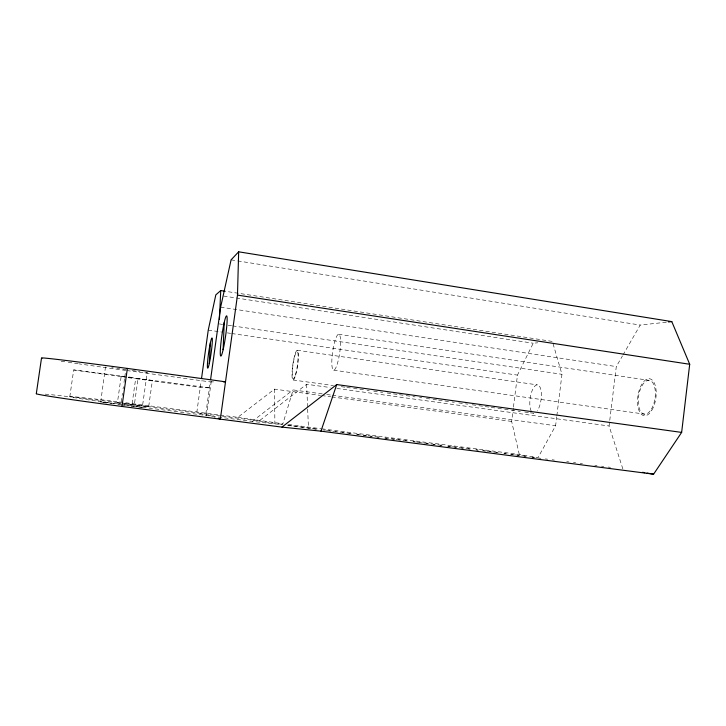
<?xml version="1.0" encoding="UTF-8"?>
<svg xmlns="http://www.w3.org/2000/svg" width="726" height="726" viewBox="0 0 726 726"><rect width="100%" height="100%" fill="white"/><g stroke="black" fill="none" stroke-linecap="round" stroke-linejoin="round"><path stroke-width="0.54" stroke-dasharray="3.63 2.72" d="M622.854 468.942L609.078 425.999L616.292 366.594L622.418 355.967M321.963 428.839L519.29 454.458L537.93 457.779L555.608 425.745L556.715 416.797M556.851 415.68L561.969 374.298L552.395 341.429L226.34 291.435M519.29 454.458L511.648 421.425L513.309 408.193M513.445 407.086L517.466 375.115L533.211 343.226L537.73 342.799M213.526 381.876L210.259 381.894L205.794 414.065L215.15 417.341M211.284 381.214L206.529 415.517L196.855 412.005L201.22 380.633M120.652 404.364A63.162 1.134 7.4 0 1 70.032 396.559A63.162 1.134 7.4 0 1 132.132 403.592L135.662 378.673L200.285 387.375L210.349 387.956L127.767 377.166M124.772 404.917A63.162 1.134 7.4 0 0 134.138 406.143L138.094 378.219M138.593 407.095L142.305 407.331L147.26 372.32M123.974 403.847L148.658 406.814L152.369 380.551L134.637 378.074M100.696 402.004L105.533 366.639L106.513 366.684M120.443 403.32L117.403 402.758L121.169 376.349L124.237 376.712M121.206 401.977L121.977 396.532M122.131 395.443L122.449 393.265M123.066 388.909L123.375 386.731M124.001 382.375L124.618 378.028M124.772 376.939L125.553 371.494M69.814 396.677L73.689 369.924L132.894 377.52M73.689 369.924L126.415 377.42M322.253 393.891L293.086 389.907L282.614 424.683L252.212 421.434L134.138 406.143M622.972 355.005L640.214 325.066L666.35 322.208M252.212 421.434L293.086 389.907M222.446 416.225L259.082 420.98L306.626 384.272L330.149 387.521M132.132 403.592L237.801 417.323L274.51 389.127L320.593 395.407M117.403 402.758L120.362 402.975M100.478 401.914L120.289 404.083M152.369 380.551L134.11 378.192M146.915 372.311L144.755 372.102M131.215 406.261L134.02 406.587M125.834 403.602L148.658 406.814M138.367 371.322L140.018 371.53M124.917 405.489L118.256 404.627M288.231 425.409L317.48 429.202M323.106 429.928L325.348 430.219M326.473 430.364L338.851 431.97M339.977 432.115L345.594 432.841M346.719 432.986L352.346 433.721M356.847 434.302L366.966 435.618M368.091 435.763L373.718 436.489M374.843 436.635L380.469 437.361M384.962 437.95L395.089 439.257M396.214 439.402L401.832 440.137M402.957 440.283L408.584 441.009M413.085 441.589L415.336 441.889M416.461 442.034L423.204 442.905M424.329 443.051L429.955 443.777M431.081 443.922L436.707 444.657M437.823 444.802L443.45 445.528M447.951 446.118L451.327 446.554M452.452 446.699L458.07 447.425M459.195 447.57L464.822 448.305M465.947 448.45L471.573 449.176M476.065 449.757L478.316 450.047M482.817 450.637L486.193 451.073M487.318 451.218L499.688 452.824M504.189 453.405L506.439 453.696M510.941 454.276L514.307 454.712M515.433 454.866L527.811 456.463M532.303 457.053L534.554 457.344M287.142 425.082L316.327 429.211M328.678 430.817L330.92 431.108M335.412 431.689L337.663 431.979M342.155 432.56L344.396 432.85M348.888 433.431L351.13 433.721M356.747 434.457L358.989 434.747M363.481 435.328L365.732 435.618M370.224 436.199L372.465 436.489M376.957 437.07L379.208 437.361M384.816 438.087L387.067 438.386M391.559 438.967L393.801 439.257M398.293 439.838L400.534 440.128M405.026 440.709L407.277 441M412.885 441.726L415.136 442.016M419.628 442.606L421.87 442.896M426.362 443.477L428.612 443.767M433.095 444.348L435.346 444.639M439.838 445.219L442.08 445.51M447.697 446.245L449.938 446.535M454.431 447.116L456.681 447.407M461.173 447.987L463.415 448.278M467.907 448.859L470.158 449.149M475.766 449.875L478.017 450.165M482.509 450.755L484.75 451.046M489.242 451.626L491.484 451.917M495.976 452.498L498.227 452.788M503.835 453.514L506.086 453.804M510.578 454.394L512.819 454.685M517.311 455.266L519.562 455.556M524.045 456.137L526.296 456.427M531.913 457.153L534.154 457.444M538.647 458.024L540.888 458.324M545.38 458.905L547.631 459.195M552.123 459.776L554.365 460.066M566.716 461.663L568.966 461.954M573.449 462.544L575.7 462.834M580.192 463.415L582.433 463.705M594.785 465.302L597.035 465.593M601.527 466.174L603.769 466.473M608.261 467.054L610.502 467.344M135.599 370.968L130.526 370.305M237.801 417.323L282.723 423.739M288.331 424.474L320.847 428.694M122.168 403.211L221.339 416.08M121.36 404.219L142.305 407.331M321.718 395.552L330.702 396.777M331.827 396.931L511.648 421.425M126.814 370.55L210.259 381.894M128.266 377.674L135.662 378.673M336.873 388.446L609.078 425.999M326.745 394.508L331.228 395.116M332.354 395.271L555.608 425.745M123.075 369.289L126.279 369.734M131.769 377.874L127.486 377.284M293.15 379.997L333.434 385.579M341.265 386.659L345.748 387.285M346.865 387.439L352.464 388.21M353.58 388.365L365.886 390.071M367.002 390.225L369.244 390.534M373.718 391.151L379.317 391.931M380.433 392.085L382.675 392.394M387.149 393.011L398.338 394.563M399.454 394.717L405.054 395.488M406.17 395.643L411.769 396.414M412.885 396.577L415.127 396.886M419.601 397.503L421.842 397.812M426.316 398.429L431.906 399.209M433.032 399.364L437.506 399.981M438.622 400.135L450.937 401.841M452.053 401.995L454.285 402.304M458.768 402.921L464.359 403.701M465.484 403.856L467.716 404.164M472.19 404.781L477.79 405.553M478.906 405.707L490.095 407.259M491.221 407.413L496.811 408.184M497.927 408.348L503.526 409.119M504.643 409.273L510.242 410.045M511.358 410.199L516.957 410.98M518.074 411.134L520.315 411.442M524.789 412.059L529.263 412.677M530.379 412.831L533.737 413.303A14.338 5.499 -82.1 0 1 532.385 412.713M333.733 370.187L644.652 414.138M116.968 368.436L119.944 368.853M110.007 403.493L111.904 403.765M297.179 350.25L537.285 384.871M124.092 376.803L121.169 376.349M208.253 330.103L221.693 332.063M227.302 332.88L230.659 333.37M231.785 333.533L517.466 375.115M259.082 420.98L282.65 424.42M219.234 323.914L222.592 324.413M228.191 325.23L231.558 325.729M232.674 325.892L561.969 374.298M111.74 367.674L113.383 367.919M338.534 334.259L648.717 380.288M220.631 307.162L616.292 366.594M223.644 296.054L533.211 343.226M106.522 402.994L102.665 402.385M231.086 259.854L236.676 260.743M237.792 260.915L640.214 325.066M146.425 372.12L147.097 372.256M306.626 384.272L307.615 407.921M307.661 409.047L308.468 428.195M274.51 389.127L274.882 422.723M45.139 394.136A84.615 1.615 7.4 0 1 121.051 403.066M125.707 370.405A84.479 1.089 7.7 0 1 79.225 363.898M78.181 363.753A84.479 1.089 7.7 0 1 66.565 362.047M64.796 361.784A84.479 1.089 7.7 0 1 60.585 361.149M531.25 411.206A14.338 5.499 -82.1 0 1 532.412 389.971A14.338 5.499 -82.1 0 1 540.843 389.608A14.338 5.499 -82.1 0 1 537.24 410.943M651.367 409.174A17.07 8.258 -81.5 0 0 650.814 380.86A17.07 8.258 -81.5 0 0 638.272 401.623A17.07 8.258 -81.5 0 0 651.367 409.174M337.163 364.352A18.15 3.566 -81.8 0 0 339.414 334.668A18.15 3.566 -81.8 0 0 332.009 357.628A18.15 3.566 -81.8 0 0 337.163 364.352M651.83 410.272A18.667 9.039 -81.5 0 0 651.204 379.326A18.667 9.039 -81.5 0 0 637.501 402.068A18.667 9.039 -81.5 0 0 651.83 410.272M295.527 374.462A13.74 2.205 -81.9 0 0 297.533 351.883A13.74 2.205 -81.9 0 0 292.514 369.008A13.74 2.205 -81.9 0 0 295.527 374.462M295.564 375.324A15.028 2.414 -81.9 0 0 297.76 350.64A15.028 2.414 -81.9 0 0 292.269 369.398A15.028 2.414 -81.9 0 0 295.564 375.324"/><path stroke-width="1.09" d="M218.272 418.43L220.35 419.165L237.484 295.11L238.663 251.813L671.795 321.609L689.7 364.27L681.641 432.406L653.591 474.187L320.956 431.153L281.951 427.115L121.968 406.451A84.615 1.615 7.4 0 1 36.509 393.628M223.127 349.678L224.216 322.525M219.434 319.467L220.731 290.572L225.214 291.262M209.279 363.563L210.386 342.772M210.576 379.662L220.631 307.162L231.086 259.854L238.663 251.813M201.538 378.391L208.253 330.103L215.822 294.865L220.731 290.572M121.968 406.451L127.386 368.427L225.505 381.803L223.327 381.822M36.3 393.737L41.545 357.845M320.956 431.153L336.719 384.562L681.641 432.406M281.951 427.115L336.719 384.562M668.528 321.972L671.795 321.609M237.484 295.11L689.7 364.27M642.619 472.308L644.806 472.69M647.002 473.062L653.591 474.187M42.435 358.136A84.479 1.089 7.7 0 1 127.386 368.427M223.236 349.224A20.283 1.869 -81.8 0 0 226.893 316.237A20.283 1.869 -81.8 0 0 221.013 342.291A20.283 1.869 -81.8 0 0 223.236 349.224M209.342 363.309A15.273 1.252 -81.9 0 0 212.219 338.316A15.273 1.252 -81.9 0 0 208.017 357.573A15.273 1.252 -81.9 0 0 209.342 363.309"/></g></svg>
